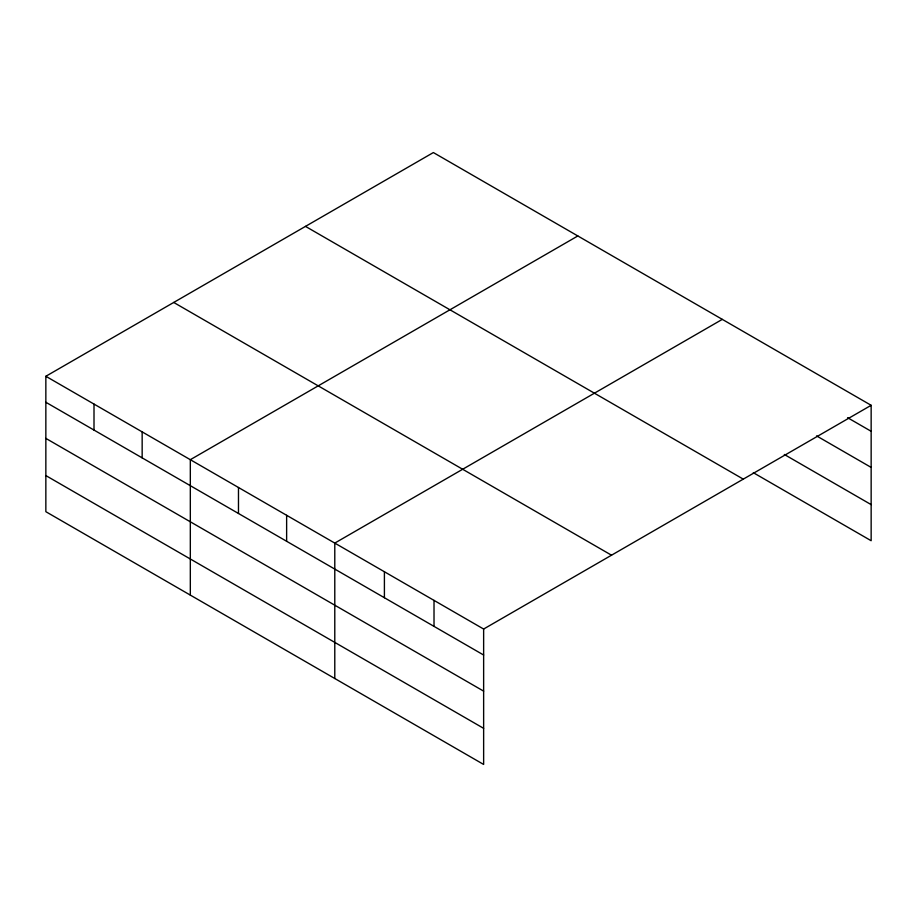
<?xml version="1.0" encoding="UTF-8"?>
<svg xmlns="http://www.w3.org/2000/svg" width="917" height="917" viewBox="0 0 917 917"><rect width="100%" height="100%" fill="white"/><g stroke="black" fill="none" stroke-linecap="round" stroke-linejoin="round"><path stroke-width="1.38" d="M753.316 472.691L871.15 540.721L871.15 405.303L433.363 152.554L45.85 376.279L45.85 511.697L483.637 764.446L483.637 629.039L45.85 376.279M577.836 235.956L190.323 459.692L190.323 595.099M722.298 319.368L334.785 543.093L334.785 678.511M483.637 629.039L871.15 405.303M847.583 417.682L871.15 431.288M816.577 435.896L871.15 467.406M784.322 454.477L871.15 504.614M305.487 226.384L743.274 479.132M173.726 302.45L611.513 555.198M45.85 402.265L483.637 655.025M45.85 438.383L483.637 691.131M45.85 475.579L483.637 728.339M434.016 600.383L434.016 626.38M384.406 571.738L384.406 597.735M286.631 515.297L286.631 541.282M238.477 487.489L238.477 513.474M142.158 431.884L142.158 457.87M94.004 404.088L94.004 430.073"/></g></svg>
